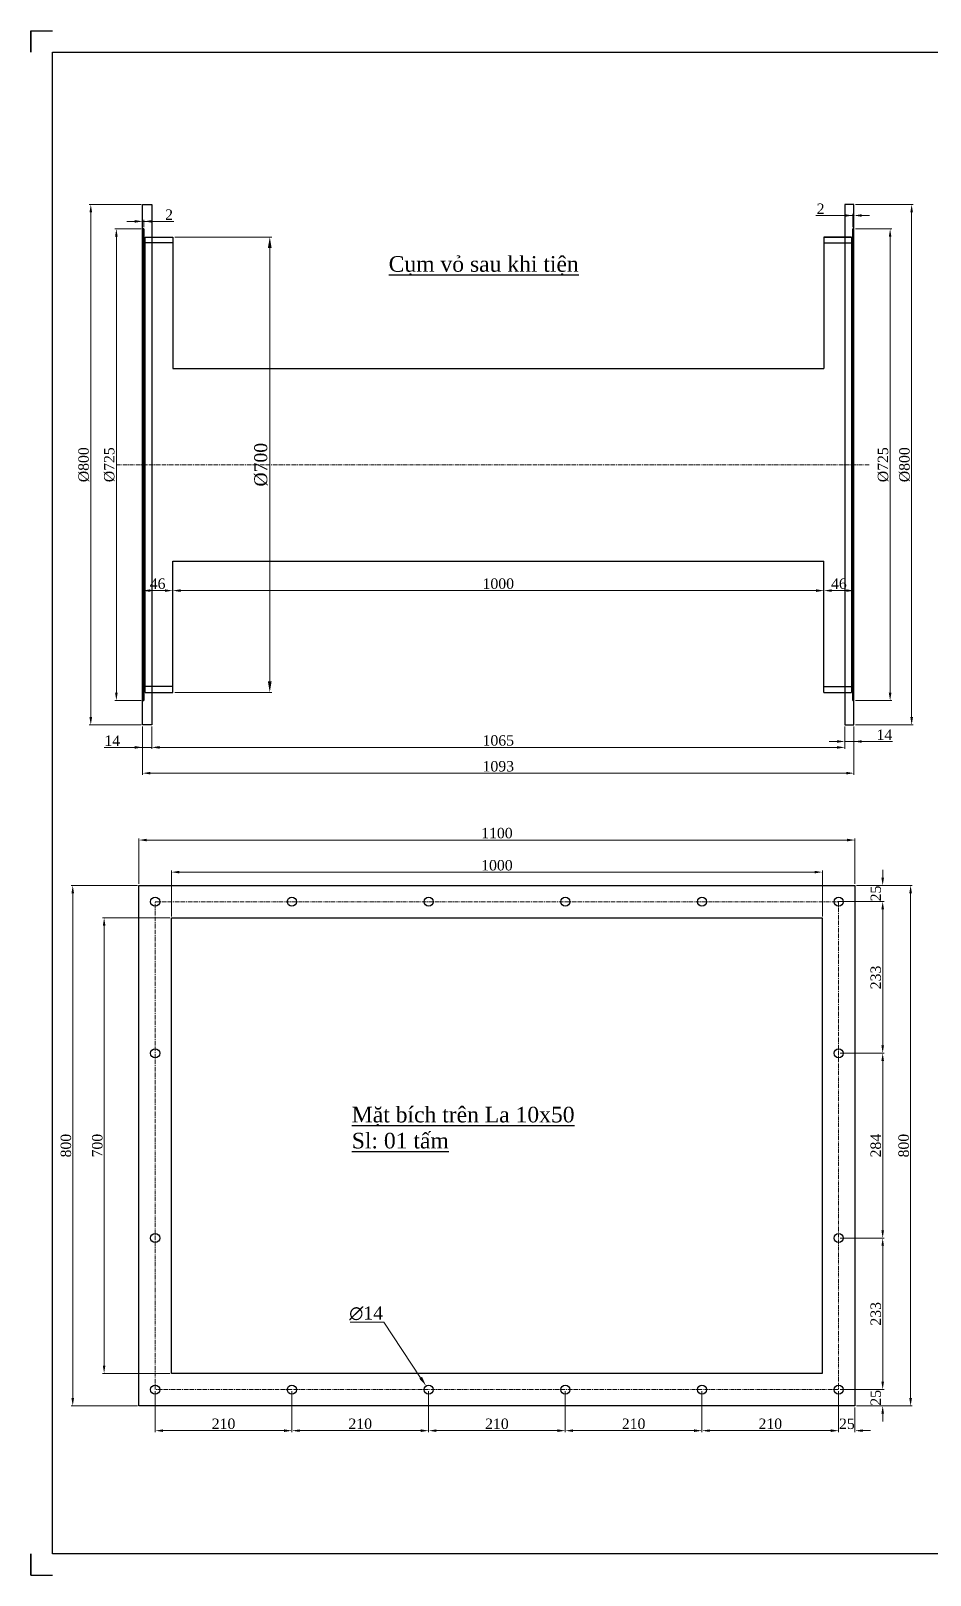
# Model space of a CAD drawing. Header units: inches. Extents: x 36705 to 45095, y -12195 to 29758.
# Drawn here: x 36879 to 38260, y 16110 to 18483 of the extents above; entities that cross this region are included whole.
import ezdxf

# ---------------------------------------------------------------- set-up
doc = ezdxf.new("R2010")
doc.units = ezdxf.units.IN
doc.header["$MEASUREMENT"] = 0
doc.linetypes.add('CENTER', pattern=[2, 1.25, -0.25, 0.25, -0.25])
doc.layers.get('Defpoints').update_dxf_attribs({"lineweight": 5})
for name, color, linetype, lineweight in [('1.  0.2', 7, 'Continuous', 25), ('AM_0', 7, 'Continuous', 30), ('AM_7', 4, 'CENTER', 15)]:
    doc.layers.add(name, color=color, linetype=linetype, lineweight=lineweight)
doc.layers.add('Không in', color=7, linetype='Continuous', lineweight=25, plot=False)
doc.layers.add('TEXT', color=20, linetype='Continuous')
doc.styles.add('Chu va so', font='arial.ttf')
doc.styles.add('stad1', font='times.ttf')
doc.styles.get("Standard").update_dxf_attribs({"font": 'arial.ttf'})
doc.styles.add('TCVN', font='times.ttf')
doc.dimstyles.new('Hien', dxfattribs={"dimtxt": 20, "dimasz": 15, "dimexe": 3, "dimexo": 3, "dimgap": 3, "dimtad": 1, "dimtoh": 1, "dimdec": 0, "dimzin": 0, "dimdsep": 46, "dimtxsty": 'TCVN', "dimcen": 0, "dimclrd": 8, "dimclre": 250, "dimclrt": 41, "dimadec": 0, "dimazin": 0, "dimtfac": 1, "dimtdec": 0, "dimtofl": 0, "dimtmove": 1, "dimatfit": 3, "dimfxl": 1, "dimtolj": 1, "dimtzin": 0, "dimlwd": 9, "dimlwe": 9, "dimarcsym": 0})
doc.dimstyles.new('Hien$0', dxfattribs={"dimtxt": 20, "dimasz": 17, "dimexe": 3, "dimexo": 3, "dimgap": 3, "dimtad": 1, "dimtoh": 1, "dimdec": 0, "dimzin": 0, "dimdsep": 46, "dimtxsty": 'TCVN', "dimcen": 0.09, "dimclrd": 8, "dimclre": 252, "dimclrt": 41, "dimadec": 0, "dimazin": 0, "dimtfac": 1, "dimtdec": 0, "dimtofl": 0, "dimtmove": 0, "dimatfit": 3, "dimfxl": 1, "dimtolj": 1, "dimtzin": 0, "dimlwd": 9, "dimlwe": 9, "dimarcsym": 0})

# ---------------------------------------------------------------- blocks, each defined once
blk = doc.blocks.new('*D176')
at = {"color": 250, "lineweight": 9, "transparency": 16777216}
for p, q in [((37050.4, 17413.9), (37050.4, 17339.8)), ((38143.4, 17413.9), (38143.4, 17339.8))]:
    blk.add_line(p, q, dxfattribs=at)
at = {"color": 8, "lineweight": 9, "transparency": 16777216}
blk.add_line((37062.4, 17342.2), (38131.4, 17342.2), dxfattribs=at)
at = {"color": 8, "transparency": 16777216}
for points in [[(37062.4, 17344.2), (37062.4, 17340.2), (37050.4, 17342.2)], [(38131.4, 17344.2), (38131.4, 17340.2), (38143.4, 17342.2)]]:
    blk.add_solid(points, dxfattribs=at)
at = {"layer": 'Defpoints', "color": 0, "transparency": 16777216}
for p in [(37050.4, 17416.3), (38143.4, 17416.3), (38143.4, 17342.2)]:
    blk.add_point(p, dxfattribs=at)
at = {"color": 41, "transparency": 16777216, "insert": (37596.9, 17352.7), "char_height": 16, "attachment_point": 5, "style": 'TCVN'}
blk.add_mtext('\\A1;1093', dxfattribs=at)
blk = doc.blocks.new('*D177')
at = {"color": 250, "lineweight": 9, "transparency": 16777216}
for p, q in [((37050.4, 17413.9), (37050.4, 17379.4)), ((37064.4, 17413.9), (37064.4, 17379.4))]:
    blk.add_line(p, q, dxfattribs=at)
at = {"color": 8, "lineweight": 9, "transparency": 16777216}
for p, q in [((36991.3, 17381.8), (37050.4, 17381.8)), ((37038.4, 17381.8), (37026.4, 17381.8)), ((37050.4, 17381.8), (37064.4, 17381.8)), ((37076.4, 17381.8), (37088.4, 17381.8))]:
    blk.add_line(p, q, dxfattribs=at)
at = {"color": 8, "transparency": 16777216}
for points in [[(37038.4, 17383.8), (37038.4, 17379.8), (37050.4, 17381.8)], [(37076.4, 17383.8), (37076.4, 17379.8), (37064.4, 17381.8)]]:
    blk.add_solid(points, dxfattribs=at)
at = {"layer": 'Defpoints', "color": 0, "transparency": 16777216}
for p in [(37050.4, 17416.3), (37064.4, 17416.3), (37064.4, 17381.8)]:
    blk.add_point(p, dxfattribs=at)
at = {"color": 41, "transparency": 16777216, "insert": (37003.8, 17392.2), "char_height": 16, "attachment_point": 5, "style": 'TCVN'}
blk.add_mtext('\\A1;14', dxfattribs=at)
blk = doc.blocks.new('*D178')
at = {"color": 250, "lineweight": 9, "transparency": 16777216}
for p, q in [((37064.4, 17413.9), (37064.4, 17379.4)), ((38129.4, 17413.9), (38129.4, 17379.4))]:
    blk.add_line(p, q, dxfattribs=at)
at = {"color": 8, "lineweight": 9, "transparency": 16777216}
blk.add_line((37076.4, 17381.8), (38117.4, 17381.8), dxfattribs=at)
at = {"color": 8, "transparency": 16777216}
for points in [[(37076.4, 17383.8), (37076.4, 17379.8), (37064.4, 17381.8)], [(38117.4, 17383.8), (38117.4, 17379.8), (38129.4, 17381.8)]]:
    blk.add_solid(points, dxfattribs=at)
at = {"layer": 'Defpoints', "color": 0, "transparency": 16777216}
for p in [(37064.4, 17416.3), (38129.4, 17416.3), (38129.4, 17381.8)]:
    blk.add_point(p, dxfattribs=at)
at = {"color": 41, "transparency": 16777216, "insert": (37596.9, 17392.4), "char_height": 16, "attachment_point": 5, "style": 'TCVN'}
blk.add_mtext('\\A1;1065', dxfattribs=at)
blk = doc.blocks.new('*D179')
at = {"color": 250, "lineweight": 9, "transparency": 16777216}
for p, q in [((38129.4, 17413.9), (38129.4, 17388.5)), ((38143.4, 17413.9), (38143.4, 17388.5))]:
    blk.add_line(p, q, dxfattribs=at)
at = {"color": 8, "lineweight": 9, "transparency": 16777216}
for p, q in [((38117.4, 17390.9), (38105.4, 17390.9)), ((38129.4, 17390.9), (38143.4, 17390.9)), ((38202.6, 17390.9), (38143.4, 17390.9)), ((38155.4, 17390.9), (38167.4, 17390.9))]:
    blk.add_line(p, q, dxfattribs=at)
at = {"color": 8, "transparency": 16777216}
for points in [[(38117.4, 17392.9), (38117.4, 17388.9), (38129.4, 17390.9)], [(38155.4, 17392.9), (38155.4, 17388.9), (38143.4, 17390.9)]]:
    blk.add_solid(points, dxfattribs=at)
at = {"layer": 'Defpoints', "color": 0, "transparency": 16777216}
for p in [(38129.4, 17416.3), (38143.4, 17416.3), (38143.4, 17390.9)]:
    blk.add_point(p, dxfattribs=at)
at = {"color": 41, "transparency": 16777216, "insert": (38190.2, 17401.3), "char_height": 16, "attachment_point": 5, "style": 'TCVN'}
blk.add_mtext('\\A1;14', dxfattribs=at)
blk = doc.blocks.new('*D180')
at = {"color": 250, "lineweight": 9, "transparency": 16777216}
for p, q in [((37096.7, 17665.9), (37096.7, 17620.4)), ((38097.1, 17665.9), (38097.1, 17620.4))]:
    blk.add_line(p, q, dxfattribs=at)
at = {"color": 8, "lineweight": 9, "transparency": 16777216}
blk.add_line((37108.7, 17622.8), (38085.1, 17622.8), dxfattribs=at)
at = {"color": 8, "transparency": 16777216}
for points in [[(37108.7, 17624.8), (37108.7, 17620.8), (37096.7, 17622.8)], [(38085.1, 17624.8), (38085.1, 17620.8), (38097.1, 17622.8)]]:
    blk.add_solid(points, dxfattribs=at)
at = {"layer": 'Defpoints', "color": 0, "transparency": 16777216}
for p in [(37096.7, 17668.3), (38097.1, 17668.3), (38097.1, 17622.8)]:
    blk.add_point(p, dxfattribs=at)
at = {"color": 41, "transparency": 16777216, "insert": (37596.9, 17633.4), "char_height": 16, "attachment_point": 5, "style": 'TCVN'}
blk.add_mtext('\\A1;1000', dxfattribs=at)
blk = doc.blocks.new('*D181')
at = {"color": 250, "lineweight": 9, "transparency": 16777216}
for p, q in [((38145.8, 18178.8), (38201.3, 18178.8)), ((38145.8, 17453.8), (38201.3, 17453.8))]:
    blk.add_line(p, q, dxfattribs=at)
at = {"color": 8, "lineweight": 9, "transparency": 16777216}
blk.add_line((38198.9, 18166.8), (38198.9, 17465.8), dxfattribs=at)
at = {"color": 8, "transparency": 16777216}
for points in [[(38196.9, 18166.8), (38200.9, 18166.8), (38198.9, 18178.8)], [(38196.9, 17465.8), (38200.9, 17465.8), (38198.9, 17453.8)]]:
    blk.add_solid(points, dxfattribs=at)
at = {"layer": 'Defpoints', "color": 0, "transparency": 16777216}
for p in [(38143.4, 18178.8), (38143.4, 17453.8), (38198.9, 17453.8)]:
    blk.add_point(p, dxfattribs=at)
at = {"color": 41, "transparency": 16777216, "insert": (38188.2, 17816.3), "char_height": 16, "attachment_point": 5, "rotation": 90, "style": 'TCVN'}
blk.add_mtext('\\A1;%%C725', dxfattribs=at)
blk = doc.blocks.new('*D182')
at = {"color": 250, "lineweight": 9, "transparency": 16777216}
for p, q in [((38145.8, 18216.3), (38234.4, 18216.3)), ((38145.8, 17416.3), (38234.4, 17416.3))]:
    blk.add_line(p, q, dxfattribs=at)
at = {"color": 8, "lineweight": 9, "transparency": 16777216}
blk.add_line((38232, 18204.3), (38232, 17428.3), dxfattribs=at)
at = {"color": 8, "transparency": 16777216}
for points in [[(38230, 18204.3), (38234, 18204.3), (38232, 18216.3)], [(38230, 17428.3), (38234, 17428.3), (38232, 17416.3)]]:
    blk.add_solid(points, dxfattribs=at)
at = {"layer": 'Defpoints', "color": 0, "transparency": 16777216}
for p in [(38143.4, 18216.3), (38143.4, 17416.3), (38232, 17416.3)]:
    blk.add_point(p, dxfattribs=at)
at = {"color": 41, "transparency": 16777216, "insert": (38221.2, 17816.3), "char_height": 16, "attachment_point": 5, "rotation": 90, "style": 'TCVN'}
blk.add_mtext('\\A1;%%C800', dxfattribs=at)
blk = doc.blocks.new('*D183')
at = {"color": 8, "lineweight": 9, "transparency": 16777216}
for p, q in [((38084.6, 18199.4), (38141.4, 18199.4)), ((38129.4, 18199.4), (38117.4, 18199.4)), ((38141.4, 18199.4), (38143.4, 18199.4)), ((38155.4, 18199.4), (38167.4, 18199.4))]:
    blk.add_line(p, q, dxfattribs=at)
at = {"color": 250, "lineweight": 9, "transparency": 16777216}
for p, q in [((38141.4, 18181.2), (38141.4, 18201.8)), ((38143.4, 18181.2), (38143.4, 18201.8))]:
    blk.add_line(p, q, dxfattribs=at)
at = {"color": 8, "transparency": 16777216}
for points in [[(38129.4, 18201.4), (38129.4, 18197.4), (38141.4, 18199.4)], [(38155.4, 18201.4), (38155.4, 18197.4), (38143.4, 18199.4)]]:
    blk.add_solid(points, dxfattribs=at)
at = {"layer": 'Defpoints', "color": 0, "transparency": 16777216}
for p in [(38143.4, 18199.4), (38141.4, 18178.8), (38143.4, 18178.8)]:
    blk.add_point(p, dxfattribs=at)
at = {"color": 41, "transparency": 16777216, "insert": (38092.1, 18209.8), "char_height": 16, "attachment_point": 5, "style": 'TCVN'}
blk.add_mtext('\\A1;2', dxfattribs=at)
blk = doc.blocks.new('*D184')
at = {"color": 250, "lineweight": 9, "transparency": 16777216}
for p, q in [((38097.1, 17624.2), (38097.1, 17625.2)), ((38143.4, 17624.2), (38143.4, 17625.2))]:
    blk.add_line(p, q, dxfattribs=at)
at = {"color": 8, "lineweight": 9, "transparency": 16777216}
blk.add_line((38109.1, 17622.8), (38131.4, 17622.8), dxfattribs=at)
at = {"color": 8, "transparency": 16777216}
for points in [[(38109.1, 17624.8), (38109.1, 17620.8), (38097.1, 17622.8)], [(38131.4, 17624.8), (38131.4, 17620.8), (38143.4, 17622.8)]]:
    blk.add_solid(points, dxfattribs=at)
at = {"layer": 'Defpoints', "color": 0, "transparency": 16777216}
for p in [(38097.1, 17621.8), (38143.4, 17622.8), (38143.4, 17621.8)]:
    blk.add_point(p, dxfattribs=at)
at = {"color": 41, "transparency": 16777216, "insert": (38120.2, 17633.4), "char_height": 16, "attachment_point": 5, "style": 'TCVN'}
blk.add_mtext('\\A1;46', dxfattribs=at)
blk = doc.blocks.new('*D185')
at = {"color": 250, "lineweight": 9, "transparency": 16777216}
for p, q in [((37050.4, 17624.2), (37050.4, 17625.2)), ((37096.7, 17624.2), (37096.7, 17625.2))]:
    blk.add_line(p, q, dxfattribs=at)
at = {"color": 8, "lineweight": 9, "transparency": 16777216}
blk.add_line((37084.7, 17622.8), (37062.4, 17622.8), dxfattribs=at)
at = {"color": 8, "transparency": 16777216}
for points in [[(37062.4, 17624.8), (37062.4, 17620.8), (37050.4, 17622.8)], [(37084.7, 17624.8), (37084.7, 17620.8), (37096.7, 17622.8)]]:
    blk.add_solid(points, dxfattribs=at)
at = {"layer": 'Defpoints', "color": 0, "transparency": 16777216}
for p in [(37050.4, 17622.8), (37050.4, 17621.8), (37096.7, 17621.8)]:
    blk.add_point(p, dxfattribs=at)
at = {"color": 41, "transparency": 16777216, "insert": (37073.5, 17633.4), "char_height": 16, "attachment_point": 5, "style": 'TCVN'}
blk.add_mtext('\\A1;46', dxfattribs=at)
blk = doc.blocks.new('*D113')
at = {"color": 250, "lineweight": 9, "transparency": 16777216}
for p, q in [((37048, 18178.8), (37007.7, 18178.8)), ((37048, 17453.8), (37007.7, 17453.8))]:
    blk.add_line(p, q, dxfattribs=at)
at = {"color": 8, "lineweight": 9, "transparency": 16777216}
blk.add_line((37010.1, 18166.8), (37010.1, 17465.8), dxfattribs=at)
at = {"color": 8, "transparency": 16777216}
for points in [[(37008.1, 18166.8), (37012.1, 18166.8), (37010.1, 18178.8)], [(37008.1, 17465.8), (37012.1, 17465.8), (37010.1, 17453.8)]]:
    blk.add_solid(points, dxfattribs=at)
at = {"layer": 'Defpoints', "color": 0, "transparency": 16777216}
for p in [(37050.4, 18178.8), (37010.1, 17453.8), (37050.4, 17453.8)]:
    blk.add_point(p, dxfattribs=at)
at = {"color": 41, "transparency": 16777216, "insert": (36999.4, 17816.3), "char_height": 16, "attachment_point": 5, "rotation": 90, "style": 'TCVN'}
blk.add_mtext('\\A1;%%C725', dxfattribs=at)
blk = doc.blocks.new('*D114')
at = {"color": 250, "lineweight": 9, "transparency": 16777216}
for p, q in [((37048, 18216.3), (36968.4, 18216.3)), ((37048, 17416.3), (36968.4, 17416.3))]:
    blk.add_line(p, q, dxfattribs=at)
at = {"color": 8, "lineweight": 9, "transparency": 16777216}
blk.add_line((36970.8, 18204.3), (36970.8, 17428.3), dxfattribs=at)
at = {"color": 8, "transparency": 16777216}
for points in [[(36968.8, 18204.3), (36972.8, 18204.3), (36970.8, 18216.3)], [(36968.8, 17428.3), (36972.8, 17428.3), (36970.8, 17416.3)]]:
    blk.add_solid(points, dxfattribs=at)
at = {"layer": 'Defpoints', "color": 0, "transparency": 16777216}
for p in [(37050.4, 18216.3), (36970.8, 17416.3), (37050.4, 17416.3)]:
    blk.add_point(p, dxfattribs=at)
at = {"color": 41, "transparency": 16777216, "insert": (36960, 17816.3), "char_height": 16, "attachment_point": 5, "rotation": 90, "style": 'TCVN'}
blk.add_mtext('\\A1;%%C800', dxfattribs=at)
blk = doc.blocks.new('*D115')
at = {"color": 8, "lineweight": 9, "transparency": 16777216}
for p, q in [((37038.4, 18190.3), (37026.4, 18190.3)), ((37052.4, 18190.3), (37050.4, 18190.3)), ((37098.6, 18190.3), (37052.4, 18190.3)), ((37064.4, 18190.3), (37076.4, 18190.3))]:
    blk.add_line(p, q, dxfattribs=at)
at = {"color": 250, "lineweight": 9, "transparency": 16777216}
for p, q in [((37050.4, 18181.2), (37050.4, 18192.7)), ((37052.4, 18181.2), (37052.4, 18192.7))]:
    blk.add_line(p, q, dxfattribs=at)
at = {"color": 8, "transparency": 16777216}
for points in [[(37038.4, 18192.3), (37038.4, 18188.3), (37050.4, 18190.3)], [(37064.4, 18192.3), (37064.4, 18188.3), (37052.4, 18190.3)]]:
    blk.add_solid(points, dxfattribs=at)
at = {"layer": 'Defpoints', "color": 0, "transparency": 16777216}
for p in [(37050.4, 18190.3), (37050.4, 18178.8), (37052.4, 18178.8)]:
    blk.add_point(p, dxfattribs=at)
at = {"color": 41, "transparency": 16777216, "insert": (37091.1, 18200.7), "char_height": 16, "attachment_point": 5, "style": 'TCVN'}
blk.add_mtext('\\A1;2', dxfattribs=at)
blk = doc.blocks.new('*D186')
at = {"color": 250, "lineweight": 9, "transparency": 16777216}
for p, q in [((38147.2, 17169.7), (38232.8, 17169.7)), ((38147.2, 16369.7), (38232.8, 16369.7))]:
    blk.add_line(p, q, dxfattribs=at)
at = {"color": 8, "lineweight": 9, "transparency": 16777216}
blk.add_line((38230.4, 16381.7), (38230.4, 17157.7), dxfattribs=at)
at = {"color": 8, "transparency": 16777216}
for points in [[(38228.4, 17157.7), (38232.4, 17157.7), (38230.4, 17169.7)], [(38228.4, 16381.7), (38232.4, 16381.7), (38230.4, 16369.7)]]:
    blk.add_solid(points, dxfattribs=at)
at = {"layer": 'Defpoints', "color": 0, "transparency": 16777216}
for p in [(38144.8, 17169.7), (38230.4, 17169.7), (38144.8, 16369.7)]:
    blk.add_point(p, dxfattribs=at)
at = {"color": 41, "transparency": 16777216, "insert": (38219.8, 16769.7), "char_height": 16, "attachment_point": 5, "rotation": 90, "style": 'TCVN'}
blk.add_mtext('\\A1;800', dxfattribs=at)
blk = doc.blocks.new('*D187')
at = {"color": 8, "lineweight": 9, "transparency": 16777216}
for p, q in [((38187.5, 17181.7), (38187.5, 17193.7)), ((38187.5, 17132.7), (38187.5, 17120.7))]:
    blk.add_line(p, q, dxfattribs=at)
at = {"color": 250, "lineweight": 9, "transparency": 16777216}
for p, q in [((38147.2, 17169.7), (38189.9, 17169.7)), ((38118.5, 17144.7), (38189.9, 17144.7))]:
    blk.add_line(p, q, dxfattribs=at)
at = {"color": 8, "transparency": 16777216}
for points in [[(38185.5, 17181.7), (38189.5, 17181.7), (38187.5, 17169.7)], [(38185.5, 17132.7), (38189.5, 17132.7), (38187.5, 17144.7)]]:
    blk.add_solid(points, dxfattribs=at)
at = {"layer": 'Defpoints', "color": 0, "transparency": 16777216}
for p in [(38144.8, 17169.7), (38116.1, 17144.7), (38187.5, 17144.7)]:
    blk.add_point(p, dxfattribs=at)
at = {"color": 41, "transparency": 16777216, "insert": (38177, 17157.3), "char_height": 16, "attachment_point": 5, "rotation": 90, "style": 'TCVN'}
blk.add_mtext('\\A1;25', dxfattribs=at)
blk = doc.blocks.new('*D188')
at = {"color": 250, "lineweight": 9, "transparency": 16777216}
for p, q in [((38118.5, 17144.7), (38189.9, 17144.7)), ((38122.2, 16911.7), (38189.9, 16911.7))]:
    blk.add_line(p, q, dxfattribs=at)
at = {"color": 8, "lineweight": 9, "transparency": 16777216}
blk.add_line((38187.5, 17132.7), (38187.5, 16923.7), dxfattribs=at)
at = {"color": 8, "transparency": 16777216}
for points in [[(38185.5, 17132.7), (38189.5, 17132.7), (38187.5, 17144.7)], [(38185.5, 16923.7), (38189.5, 16923.7), (38187.5, 16911.7)]]:
    blk.add_solid(points, dxfattribs=at)
at = {"layer": 'Defpoints', "color": 0, "transparency": 16777216}
for p in [(38116.1, 17144.7), (38119.8, 16911.7), (38187.5, 16911.7)]:
    blk.add_point(p, dxfattribs=at)
at = {"color": 41, "transparency": 16777216, "insert": (38176.9, 17028.2), "char_height": 16, "attachment_point": 5, "rotation": 90, "style": 'TCVN'}
blk.add_mtext('\\A1;233', dxfattribs=at)
blk = doc.blocks.new('*D189')
at = {"color": 250, "lineweight": 9, "transparency": 16777216}
for p, q in [((38122.2, 16911.7), (38189.9, 16911.7)), ((38122.2, 16627.7), (38189.9, 16627.7))]:
    blk.add_line(p, q, dxfattribs=at)
at = {"color": 8, "lineweight": 9, "transparency": 16777216}
blk.add_line((38187.5, 16899.7), (38187.5, 16639.7), dxfattribs=at)
at = {"color": 8, "transparency": 16777216}
for points in [[(38185.5, 16899.7), (38189.5, 16899.7), (38187.5, 16911.7)], [(38185.5, 16639.7), (38189.5, 16639.7), (38187.5, 16627.7)]]:
    blk.add_solid(points, dxfattribs=at)
at = {"layer": 'Defpoints', "color": 0, "transparency": 16777216}
for p in [(38119.8, 16911.7), (38119.8, 16627.7), (38187.5, 16627.7)]:
    blk.add_point(p, dxfattribs=at)
at = {"color": 41, "transparency": 16777216, "insert": (38176.9, 16769.7), "char_height": 16, "attachment_point": 5, "rotation": 90, "style": 'TCVN'}
blk.add_mtext('\\A1;284', dxfattribs=at)
blk = doc.blocks.new('*D190')
at = {"color": 250, "lineweight": 9, "transparency": 16777216}
for p, q in [((38122.2, 16627.7), (38189.9, 16627.7)), ((38122.2, 16394.7), (38189.9, 16394.7))]:
    blk.add_line(p, q, dxfattribs=at)
at = {"color": 8, "lineweight": 9, "transparency": 16777216}
blk.add_line((38187.5, 16615.7), (38187.5, 16406.7), dxfattribs=at)
at = {"color": 8, "transparency": 16777216}
for points in [[(38185.5, 16615.7), (38189.5, 16615.7), (38187.5, 16627.7)], [(38185.5, 16406.7), (38189.5, 16406.7), (38187.5, 16394.7)]]:
    blk.add_solid(points, dxfattribs=at)
at = {"layer": 'Defpoints', "color": 0, "transparency": 16777216}
for p in [(38119.8, 16627.7), (38119.8, 16394.7), (38187.5, 16394.7)]:
    blk.add_point(p, dxfattribs=at)
at = {"color": 41, "transparency": 16777216, "insert": (38176.9, 16511.2), "char_height": 16, "attachment_point": 5, "rotation": 90, "style": 'TCVN'}
blk.add_mtext('\\A1;233', dxfattribs=at)
blk = doc.blocks.new('*D191')
at = {"color": 8, "lineweight": 9, "transparency": 16777216}
for p, q in [((38187.5, 16406.7), (38187.5, 16418.7)), ((38187.5, 16357.7), (38187.5, 16345.7))]:
    blk.add_line(p, q, dxfattribs=at)
at = {"color": 250, "lineweight": 9, "transparency": 16777216}
for p, q in [((38122.2, 16394.7), (38189.9, 16394.7)), ((38147.2, 16369.7), (38189.9, 16369.7))]:
    blk.add_line(p, q, dxfattribs=at)
at = {"color": 8, "transparency": 16777216}
for points in [[(38185.5, 16406.7), (38189.5, 16406.7), (38187.5, 16394.7)], [(38185.5, 16357.7), (38189.5, 16357.7), (38187.5, 16369.7)]]:
    blk.add_solid(points, dxfattribs=at)
at = {"layer": 'Defpoints', "color": 0, "transparency": 16777216}
for p in [(38119.8, 16394.7), (38144.8, 16369.7), (38187.5, 16369.7)]:
    blk.add_point(p, dxfattribs=at)
at = {"color": 41, "transparency": 16777216, "insert": (38176.9, 16382.1), "char_height": 16, "attachment_point": 5, "rotation": 90, "style": 'TCVN'}
blk.add_mtext('\\A1;25', dxfattribs=at)
blk = doc.blocks.new('*D192')
at = {"color": 250, "lineweight": 9, "transparency": 16777216}
for p, q in [((38119.8, 16392.3), (38119.8, 16329.2)), ((38144.8, 16367.3), (38144.8, 16329.2))]:
    blk.add_line(p, q, dxfattribs=at)
at = {"color": 8, "lineweight": 9, "transparency": 16777216}
for p, q in [((38107.8, 16331.6), (38095.8, 16331.6)), ((38156.8, 16331.6), (38168.8, 16331.6))]:
    blk.add_line(p, q, dxfattribs=at)
at = {"color": 8, "transparency": 16777216}
for points in [[(38107.8, 16333.6), (38107.8, 16329.6), (38119.8, 16331.6)], [(38156.8, 16333.6), (38156.8, 16329.6), (38144.8, 16331.6)]]:
    blk.add_solid(points, dxfattribs=at)
at = {"layer": 'Defpoints', "color": 0, "transparency": 16777216}
for p in [(38119.8, 16394.7), (38144.8, 16369.7), (38144.8, 16331.6)]:
    blk.add_point(p, dxfattribs=at)
at = {"color": 41, "transparency": 16777216, "insert": (38132.5, 16342), "char_height": 16, "attachment_point": 5, "style": 'TCVN'}
blk.add_mtext('\\A1;25', dxfattribs=at)
blk = doc.blocks.new('*D193')
at = {"color": 250, "lineweight": 9, "transparency": 16777216}
for p, q in [((37092.4, 17119.7), (36988.9, 17119.7)), ((37092.4, 16419.7), (36988.9, 16419.7))]:
    blk.add_line(p, q, dxfattribs=at)
at = {"color": 8, "lineweight": 9, "transparency": 16777216}
blk.add_line((36991.3, 16431.7), (36991.3, 17107.7), dxfattribs=at)
at = {"color": 8, "transparency": 16777216}
for points in [[(36989.3, 17107.7), (36993.3, 17107.7), (36991.3, 17119.7)], [(36989.3, 16431.7), (36993.3, 16431.7), (36991.3, 16419.7)]]:
    blk.add_solid(points, dxfattribs=at)
at = {"layer": 'Defpoints', "color": 0, "transparency": 16777216}
for p in [(36991.3, 17119.7), (37094.8, 17119.7), (37094.8, 16419.7)]:
    blk.add_point(p, dxfattribs=at)
at = {"color": 41, "transparency": 16777216, "insert": (36980.8, 16769.7), "char_height": 16, "attachment_point": 5, "rotation": 90, "style": 'TCVN'}
blk.add_mtext('\\A1;700', dxfattribs=at)
blk = doc.blocks.new('*D194')
at = {"color": 250, "lineweight": 9, "transparency": 16777216}
for p, q in [((37042.4, 17169.7), (36940.7, 17169.7)), ((37042.4, 16369.7), (36940.7, 16369.7))]:
    blk.add_line(p, q, dxfattribs=at)
at = {"color": 8, "lineweight": 9, "transparency": 16777216}
blk.add_line((36943.1, 17157.7), (36943.1, 16381.7), dxfattribs=at)
at = {"color": 8, "transparency": 16777216}
for points in [[(36941.1, 17157.7), (36945.1, 17157.7), (36943.1, 17169.7)], [(36941.1, 16381.7), (36945.1, 16381.7), (36943.1, 16369.7)]]:
    blk.add_solid(points, dxfattribs=at)
at = {"layer": 'Defpoints', "color": 0, "transparency": 16777216}
for p in [(37044.8, 17169.7), (36943.1, 16369.7), (37044.8, 16369.7)]:
    blk.add_point(p, dxfattribs=at)
at = {"color": 41, "transparency": 16777216, "insert": (36932.6, 16769.7), "char_height": 16, "attachment_point": 5, "rotation": 90, "style": 'TCVN'}
blk.add_mtext('\\A1;800', dxfattribs=at)
blk = doc.blocks.new('*D195')
at = {"color": 250, "lineweight": 9, "transparency": 16777216}
for p, q in [((37044.8, 17172.1), (37044.8, 17241.8)), ((38144.8, 17172.1), (38144.8, 17241.8))]:
    blk.add_line(p, q, dxfattribs=at)
at = {"color": 8, "lineweight": 9, "transparency": 16777216}
blk.add_line((37056.8, 17239.4), (38132.8, 17239.4), dxfattribs=at)
at = {"color": 8, "transparency": 16777216}
for points in [[(37056.8, 17241.4), (37056.8, 17237.4), (37044.8, 17239.4)], [(38132.8, 17241.4), (38132.8, 17237.4), (38144.8, 17239.4)]]:
    blk.add_solid(points, dxfattribs=at)
at = {"layer": 'Defpoints', "color": 0, "transparency": 16777216}
for p in [(38144.8, 17239.4), (37044.8, 17169.7), (38144.8, 17169.7)]:
    blk.add_point(p, dxfattribs=at)
at = {"color": 41, "transparency": 16777216, "insert": (37594.8, 17250), "char_height": 16, "attachment_point": 5, "style": 'TCVN'}
blk.add_mtext('\\A1;1100', dxfattribs=at)
blk = doc.blocks.new('*D196')
at = {"color": 250, "lineweight": 9, "transparency": 16777216}
for p, q in [((37094.8, 17122.1), (37094.8, 17192.5)), ((38094.8, 17122.1), (38094.8, 17192.5))]:
    blk.add_line(p, q, dxfattribs=at)
at = {"color": 8, "lineweight": 9, "transparency": 16777216}
blk.add_line((37106.8, 17190.1), (38082.8, 17190.1), dxfattribs=at)
at = {"color": 8, "transparency": 16777216}
for points in [[(37106.8, 17192.1), (37106.8, 17188.1), (37094.8, 17190.1)], [(38082.8, 17192.1), (38082.8, 17188.1), (38094.8, 17190.1)]]:
    blk.add_solid(points, dxfattribs=at)
at = {"layer": 'Defpoints', "color": 0, "transparency": 16777216}
for p in [(38094.8, 17190.1), (37094.8, 17119.7), (38094.8, 17119.7)]:
    blk.add_point(p, dxfattribs=at)
at = {"color": 41, "transparency": 16777216, "insert": (37594.8, 17200.6), "char_height": 16, "attachment_point": 5, "style": 'TCVN'}
blk.add_mtext('\\A1;1000', dxfattribs=at)
blk = doc.blocks.new('*D197')
at = {"color": 250, "lineweight": 9, "transparency": 16777216}
for p, q in [((37909.8, 16392.3), (37909.8, 16329.2)), ((38119.8, 16392.3), (38119.8, 16329.2))]:
    blk.add_line(p, q, dxfattribs=at)
at = {"color": 8, "lineweight": 9, "transparency": 16777216}
blk.add_line((38107.8, 16331.6), (37921.8, 16331.6), dxfattribs=at)
at = {"color": 8, "transparency": 16777216}
for points in [[(37921.8, 16333.6), (37921.8, 16329.6), (37909.8, 16331.6)], [(38107.8, 16333.6), (38107.8, 16329.6), (38119.8, 16331.6)]]:
    blk.add_solid(points, dxfattribs=at)
at = {"layer": 'Defpoints', "color": 0, "transparency": 16777216}
for p in [(37909.8, 16394.7), (38119.8, 16394.7), (37909.8, 16331.6)]:
    blk.add_point(p, dxfattribs=at)
at = {"color": 41, "transparency": 16777216, "insert": (38014.8, 16342.1), "char_height": 16, "attachment_point": 5, "style": 'TCVN'}
blk.add_mtext('\\A1;210', dxfattribs=at)
blk = doc.blocks.new('*D210')
at = {"color": 250, "lineweight": 9, "transparency": 16777216}
for p, q in [((37699.8, 16392.3), (37699.8, 16329.2)), ((37909.8, 16392.3), (37909.8, 16329.2))]:
    blk.add_line(p, q, dxfattribs=at)
at = {"color": 8, "lineweight": 9, "transparency": 16777216}
blk.add_line((37897.8, 16331.6), (37711.8, 16331.6), dxfattribs=at)
at = {"color": 8, "transparency": 16777216}
for points in [[(37711.8, 16333.6), (37711.8, 16329.6), (37699.8, 16331.6)], [(37897.8, 16333.6), (37897.8, 16329.6), (37909.8, 16331.6)]]:
    blk.add_solid(points, dxfattribs=at)
at = {"layer": 'Defpoints', "color": 0, "transparency": 16777216}
for p in [(37699.8, 16394.7), (37909.8, 16394.7), (37699.8, 16331.6)]:
    blk.add_point(p, dxfattribs=at)
at = {"color": 41, "transparency": 16777216, "insert": (37804.8, 16342.1), "char_height": 16, "attachment_point": 5, "style": 'TCVN'}
blk.add_mtext('\\A1;210', dxfattribs=at)
blk = doc.blocks.new('*D211')
at = {"color": 250, "lineweight": 9, "transparency": 16777216}
for p, q in [((37489.8, 16392.3), (37489.8, 16329.2)), ((37699.8, 16392.3), (37699.8, 16329.2))]:
    blk.add_line(p, q, dxfattribs=at)
at = {"color": 8, "lineweight": 9, "transparency": 16777216}
blk.add_line((37687.8, 16331.6), (37501.8, 16331.6), dxfattribs=at)
at = {"color": 8, "transparency": 16777216}
for points in [[(37501.8, 16333.6), (37501.8, 16329.6), (37489.8, 16331.6)], [(37687.8, 16333.6), (37687.8, 16329.6), (37699.8, 16331.6)]]:
    blk.add_solid(points, dxfattribs=at)
at = {"layer": 'Defpoints', "color": 0, "transparency": 16777216}
for p in [(37489.8, 16394.7), (37699.8, 16394.7), (37489.8, 16331.6)]:
    blk.add_point(p, dxfattribs=at)
at = {"color": 41, "transparency": 16777216, "insert": (37594.8, 16342.1), "char_height": 16, "attachment_point": 5, "style": 'TCVN'}
blk.add_mtext('\\A1;210', dxfattribs=at)
blk = doc.blocks.new('*D212')
at = {"color": 250, "lineweight": 9, "transparency": 16777216}
for p, q in [((37279.8, 16392.3), (37279.8, 16329.2)), ((37489.8, 16392.3), (37489.8, 16329.2))]:
    blk.add_line(p, q, dxfattribs=at)
at = {"color": 8, "lineweight": 9, "transparency": 16777216}
blk.add_line((37477.8, 16331.6), (37291.8, 16331.6), dxfattribs=at)
at = {"color": 8, "transparency": 16777216}
for points in [[(37291.8, 16333.6), (37291.8, 16329.6), (37279.8, 16331.6)], [(37477.8, 16333.6), (37477.8, 16329.6), (37489.8, 16331.6)]]:
    blk.add_solid(points, dxfattribs=at)
at = {"layer": 'Defpoints', "color": 0, "transparency": 16777216}
for p in [(37279.8, 16394.7), (37489.8, 16394.7), (37279.8, 16331.6)]:
    blk.add_point(p, dxfattribs=at)
at = {"color": 41, "transparency": 16777216, "insert": (37384.8, 16342.1), "char_height": 16, "attachment_point": 5, "style": 'TCVN'}
blk.add_mtext('\\A1;210', dxfattribs=at)
blk = doc.blocks.new('*D213')
at = {"color": 250, "lineweight": 9, "transparency": 16777216}
for p, q in [((37069.8, 16392.3), (37069.8, 16329.2)), ((37279.8, 16392.3), (37279.8, 16329.2))]:
    blk.add_line(p, q, dxfattribs=at)
at = {"color": 8, "lineweight": 9, "transparency": 16777216}
blk.add_line((37267.8, 16331.6), (37081.8, 16331.6), dxfattribs=at)
at = {"color": 8, "transparency": 16777216}
for points in [[(37081.8, 16333.6), (37081.8, 16329.6), (37069.8, 16331.6)], [(37267.8, 16333.6), (37267.8, 16329.6), (37279.8, 16331.6)]]:
    blk.add_solid(points, dxfattribs=at)
at = {"layer": 'Defpoints', "color": 0, "transparency": 16777216}
for p in [(37069.8, 16394.7), (37279.8, 16394.7), (37069.8, 16331.6)]:
    blk.add_point(p, dxfattribs=at)
at = {"color": 41, "transparency": 16777216, "insert": (37174.8, 16342.1), "char_height": 16, "attachment_point": 5, "style": 'TCVN'}
blk.add_mtext('\\A1;210', dxfattribs=at)
blk = doc.blocks.new('*D233')
at = {"color": 8, "lineweight": 9, "transparency": 16777216}
for p, q in [((37369.4, 16498.4), (37421.2, 16498.4)), ((37421.2, 16498.4), (37477.6, 16413))]:
    blk.add_line(p, q, dxfattribs=at)
at = {"color": 8, "transparency": 16777216}
blk.add_solid([(37479.7, 16414.4), (37475.5, 16411.7), (37485.9, 16400.5)], dxfattribs=at)
at = {"layer": 'Defpoints', "color": 0, "transparency": 16777216}
for p in [(37485.9, 16400.5), (37493.6, 16388.8)]:
    blk.add_point(p, dxfattribs=at)
at = {"color": 41, "transparency": 16777216, "insert": (37393.8, 16511.8), "char_height": 20, "attachment_point": 5, "style": 'TCVN'}
blk.add_mtext('\\A1;∅14', dxfattribs=at)
blk = doc.blocks.new('*D242')
at = {"color": 252, "lineweight": 9, "transparency": 16777216}
for p, q in [((37099.7, 18166.3), (37248.8, 18166.3)), ((37099.7, 17466.3), (37248.8, 17466.3))]:
    blk.add_line(p, q, dxfattribs=at)
at = {"color": 8, "lineweight": 9, "transparency": 16777216}
blk.add_line((37245.8, 17483.3), (37245.8, 18149.3), dxfattribs=at)
at = {"color": 8, "transparency": 16777216}
for points in [[(37242.9, 18149.3), (37248.6, 18149.3), (37245.8, 18166.3)], [(37242.9, 17483.3), (37248.6, 17483.3), (37245.8, 17466.3)]]:
    blk.add_solid(points, dxfattribs=at)
at = {"layer": 'Defpoints', "color": 0, "transparency": 16777216}
for p in [(37096.7, 18166.3), (37245.8, 18166.3), (37096.7, 17466.3)]:
    blk.add_point(p, dxfattribs=at)
at = {"color": 41, "transparency": 16777216, "insert": (37232.3, 17816.3), "char_height": 20, "attachment_point": 5, "rotation": 90, "style": 'TCVN'}
blk.add_mtext('\\A1;%%C700', dxfattribs=at)
blk = doc.blocks.new('KHUNG TEN A4 - TD - 13.2.2023')
for p, q in [((0, 216), (0, 213)), ((0, 213), (0, 216)), ((0, 216), (3, 216)), ((0, 3), (0, 0)), ((0, 0), (3, 0))]:
    blk.add_line(p, q)
blk.add_lwpolyline([(3, 213), (300, 213), (300, 3), (3, 3)], close=True)
at = {"layer": '1.  0.2'}
for p, q in [((0, 216), (0, 213)), ((0, 0), (3, 0))]:
    blk.add_line(p, q, dxfattribs=at)
at = {"layer": 'Không in'}
for points in [[(0, 216), (3, 216)], [(0, 0), (0, 3)]]:
    blk.add_lwpolyline(points, dxfattribs=at)
at = {"width": 0.85}
for tag, p in [('REV4', (226.38, 94.23)), ('NGAY_REV04', (229.9, 94.23)), ('DESCRIPTION_4', (241.49, 94.23, 0)), ('DESCRIPTION_3', (241.49, 89.23, 0)), ('DESCRIPTION_2', (241.49, 84.23, 0)), ('DESCRIPTION_1', (241.49, 79.23, 0)), ('DESCRIPTION_0', (241.49, 74.23, 0))]:
    blk.add_attdef(tag, p, '', height=1.5, dxfattribs=at)
at = {"layer": 'TEXT', "ltscale": 0.1, "style": 'Chu va so'}
for tag, p, height, width in [('REV3', (226.38, 89.23), 1.5, 0.85), ('NGAY_REV03', (229.9, 89.23), 1.5, 0.85), ('REV2', (226.38, 84.23), 1.5, 0.85), ('NGAY_REV02', (229.9, 84.23), 1.5, 0.85), ('REV1', (226.38, 79.23), 1.5, 0.85), ('NGAY_REV01', (229.9, 79.23), 1.5, 0.85), ('REV0', (226.38, 74.23), 1.5, 0.85), ('NGAY_REV0', (229.9, 74.23), 1.5, 0.85), ('NGUOI_VE', (252.6, 69.23), 1.5, 0.85), ('NGUOI_KIEM_1', (264.6, 69.23), 1.5, 0.9), ('NGUOI_KIEM_2', (276.6, 69.23), 1.5, 0.9), ('STT-BV', (232.09, 3.98), 2, 0.85)]:
    blk.add_attdef(tag, p, '', height=height, dxfattribs=dict(at, width=width))
at = {"layer": 'TEXT', "ltscale": 0.1, "width": 0.85}
blk.add_attdef('NGUOI_DUYET', (288.6, 69.23), '', height=1.5, dxfattribs=at)
at = {"layer": 'TEXT', "lineweight": 25, "ltscale": 0.1, "style": 'Chu va so'}
for tag, p, height in [('PROJECT_CODE', (231.95, 28.65), 3.6), ('TITLE1', (231.95, 19.98), 2), ('TITLE2', (231.95, 16.05), 2), ('TITLE3', (231.95, 12.12), 2)]:
    blk.add_attdef(tag, p, '', height=height, dxfattribs=at)
at = {"layer": 'TEXT', "ltscale": 0.1, "style": 'Chu va so'}
for tag, p in [('A4_A4', (292.03, 6, 0)), ('REV.', (297.2, 6, 0))]:
    blk.add_attdef(tag, p, '', height=1.5, dxfattribs=at)

msp = doc.modelspace()

# ---------------------------------------------------------------- linework, layer by layer
at = {"ltscale": 0.02}
for p, q in [((37054.15056, 17466.2707), (37054.15056, 18166.2707)), ((37054.15056, 18166.2707), (37096.69243, 18166.2707)), ((38097.1013, 18166.2707), (38139.64317, 18166.2707)), ((38139.64317, 18166.2707), (38097.1013, 18166.2707)), ((38139.64317, 18166.2707), (38139.64317, 17466.2707)), ((37096.69243, 18157.2707), (37054.15056, 18157.2707)), ((38097.1013, 18157.2707), (38139.64317, 18157.2707)), ((37096.69243, 17475.2707), (37054.15056, 17475.2707)), ((38097.1013, 17475.2707), (38139.64317, 17475.2707)), ((37054.15056, 17466.2707), (37096.69243, 17466.2707)), ((38097.1013, 17466.2707), (38139.64317, 17466.2707)), ((38113.95351, 17466.2707), (38123.96337, 17466.2707)), ((38141.39686, 17453.75838), (38143.39686, 17453.75838))]:
    msp.add_line(p, q, dxfattribs=at)
for p, q in [((37096.69243, 18166.2707), (37096.69243, 17964.2707)), ((38097.1013, 18166.2707), (38097.1013, 17964.2707)), ((37096.69243, 17964.2707), (38097.1013, 17964.2707)), ((37096.69243, 17466.2707), (37096.69243, 17668.2707)), ((37096.69243, 17668.2707), (38097.1013, 17668.2707)), ((38097.1013, 17466.2707), (38097.1013, 17668.2707))]:
    msp.add_line(p, q)
for points in [[(37064.39686, 18216.2707), (37064.39686, 17416.2707), (37050.39686, 17416.2707), (37050.39686, 18216.2707)], [(38129.39686, 18216.2707), (38129.39686, 17416.2707), (38143.39686, 17416.2707), (38143.39686, 18216.2707)], [(37044.7601, 17169.67999), (38144.7601, 17169.67999), (38144.7601, 16369.67999), (37044.7601, 16369.67999)], [(37094.7601, 17119.67999), (38094.7601, 17119.67999), (38094.7601, 16419.67999), (37094.7601, 16419.67999)]]:
    msp.add_lwpolyline(points, close=True)
for points in [[(37050.39686, 17453.75838), (37052.39686, 17453.75838), (37052.39686, 18178.78302), (37050.39686, 18178.78302)], [(38143.39686, 17453.75838), (38141.39686, 17453.75838), (38141.39686, 18178.78302), (38143.39686, 18178.78302)]]:
    msp.add_lwpolyline(points)
for points in [[(37052.39686, 18178.78302), (37050.39686, 18178.78302), (37052.39686, 18178.78302), (37052.39686, 17453.75838)], [(38141.39686, 18178.78302), (38143.39686, 18178.78302), (38141.39686, 18178.78302), (38141.39686, 17453.75838)]]:
    msp.add_lwpolyline(points, close=True, dxfattribs=at)
at = {"layer": 'AM_0'}
for centre in [(37069.7601, 17144.67999), (37279.7601, 17144.67999), (37489.7601, 17144.67999), (37699.7601, 17144.67999), (37909.7601, 17144.67999), (38119.7601, 17144.67999), (37069.7601, 16911.67999), (38119.7601, 16911.67999), (37069.7601, 16627.67999), (38119.7601, 16627.67999), (37069.7601, 16394.67999), (37279.7601, 16394.67999), (37489.7601, 16394.67999), (37699.7601, 16394.67999), (37909.7601, 16394.67999), (38119.7601, 16394.67999)]:
    msp.add_circle(centre, 7, dxfattribs=at)
at = {"layer": 'AM_7', "ltscale": 5}
msp.add_line((37010.40603, 17816.2707), (38167.0728, 17816.2707), dxfattribs=at)
msp.add_lwpolyline([(37069.7601, 17144.67999), (38119.7601, 17144.67999), (38119.7601, 16394.67999), (37069.7601, 16394.67999)], close=True, dxfattribs=at)

# ---------------------------------------------------------------- texts
at = {"color": 2, "char_height": 24, "style": 'stad1'}
for s, insert, attachment_point in [('\\A1;{\\LCụm vỏ sau khi tiện}', (37574.49169, 18121.85532), 5), ('\\A1;{\\LMặt bích trên La 10x50\\PSl: 01 tấm}', (37371.8024, 16829.42008), 1)]:
    msp.add_mtext(s, dxfattribs=dict(at, insert=insert, attachment_point=attachment_point))

# ---------------------------------------------------------------- dimensions: what is measured, and where the dimension line sits
for base, p1, p2, picture, middle in [((36970.77988, 17416.2707), (37050.39686, 18216.2707), (37050.39686, 17416.2707), '*D114', (36960.0338, 17816.2707)), ((38231.99518, 17416.2707), (38143.39686, 18216.2707), (38143.39686, 17416.2707), '*D182', (38221.24911, 17816.2707)), ((37010.11375, 17453.75838), (37050.39686, 18178.78302), (37050.39686, 17453.75838), '*D113', (36999.36768, 17816.2707)), ((38198.93999, 17453.75838), (38143.39686, 18178.78302), (38143.39686, 17453.75838), '*D181', (38188.19392, 17816.2707))]:
    dim = msp.add_linear_dim(base=base, p1=p1, p2=p2, angle=90, text='%%C<>', dimstyle='Hien', override={"dimscale": 0.8})
    dim.commit()
    dim.dimension.update_dxf_attribs({"geometry": picture, "text_midpoint": middle})
for base, p1, p2, angle, picture, middle in [((37050.39686, 18190.30384), (37052.39686, 18178.78302), (37050.39686, 18178.78302), 180, '*D115', (37091.06429, 18188.27481)), ((38187.47136, 17144.67999), (38144.7601, 17169.67999), (38116.11503, 17144.67999), 90, '*D187', (38187.51155, 17157.33854)), ((38187.47136, 16369.67999), (38119.7601, 16394.67999), (38144.7601, 16369.67999), 90, '*D191', (38187.44123, 16382.13318))]:
    dim = msp.add_linear_dim(base=base, p1=p1, p2=p2, angle=angle, dimstyle='Hien', override={"dimscale": 0.8})
    dim.commit()
    dim.dimension.update_dxf_attribs({"geometry": picture, "text_midpoint": middle, "dimtype": 160})
for base, p1, p2, picture, middle in [((38143.39686, 18199.40384), (38141.39686, 18178.78302), (38143.39686, 18178.78302), '*D183', (38092.14214, 18186.39636)), ((37064.39686, 17381.84916), (37050.39686, 17416.2707), (37064.39686, 17416.2707), '*D177', (37003.75143, 17387.96348)), ((38143.39686, 17390.94916), (38129.39686, 17416.2707), (38143.39686, 17416.2707), '*D179', (38190.19711, 17390.94916)), ((38144.7601, 16331.56494), (38119.7601, 16394.67999), (38144.7601, 16369.67999), '*D192', (38132.53808, 16331.50615))]:
    dim = msp.add_linear_dim(base=base, p1=p1, p2=p2, dimstyle='Hien', override={"dimscale": 0.8})
    dim.commit()
    dim.dimension.update_dxf_attribs({"geometry": picture, "text_midpoint": middle, "dimtype": 160})
dim = msp.add_linear_dim(base=(37245.77864, 18166.2707), p1=(37096.69243, 17466.2707), p2=(37096.69243, 18166.2707), angle=90, text='%%C<>', dimstyle='Hien$0')
dim.commit()
dim.dimension.update_dxf_attribs({"geometry": '*D242', "text_midpoint": (37232.34605, 17816.2707)})
for base, p1, p2, picture, middle in [((38097.1013, 17622.82594), (37096.69243, 17668.2707), (38097.1013, 17668.2707), '*D180', (37596.89686, 17633.36437)), ((37050.39686, 17622.82594), (37096.69243, 17621.82594), (37050.39686, 17621.82594), '*D185', (37073.54465, 17633.36437)), ((38143.39686, 17622.82594), (38097.1013, 17621.82594), (38143.39686, 17621.82594), '*D184', (38120.24908, 17633.36437)), ((38143.39686, 17342.16037), (37050.39686, 17416.2707), (38143.39686, 17416.2707), '*D176', (37596.89686, 17352.72187)), ((38129.39686, 17381.84916), (37064.39686, 17416.2707), (38129.39686, 17416.2707), '*D178', (37596.89686, 17392.38759)), ((38144.7601, 17239.43478), (37044.7601, 17169.67999), (38144.7601, 17169.67999), '*D195', (37594.7601, 17249.97321)), ((38094.7601, 17190.1071), (37094.7601, 17119.67999), (38094.7601, 17119.67999), '*D196', (37594.7601, 17200.64552)), ((37069.7601, 16331.56494), (37279.7601, 16394.67999), (37069.7601, 16394.67999), '*D213', (37174.7601, 16342.10337)), ((37279.7601, 16331.56494), (37489.7601, 16394.67999), (37279.7601, 16394.67999), '*D212', (37384.7601, 16342.10337)), ((37489.7601, 16331.56494), (37699.7601, 16394.67999), (37489.7601, 16394.67999), '*D211', (37594.7601, 16342.10337)), ((37699.7601, 16331.56494), (37909.7601, 16394.67999), (37699.7601, 16394.67999), '*D210', (37804.7601, 16342.10337)), ((37909.7601, 16331.56494), (38119.7601, 16394.67999), (37909.7601, 16394.67999), '*D197', (38014.7601, 16342.10337))]:
    dim = msp.add_linear_dim(base=base, p1=p1, p2=p2, dimstyle='Hien', override={"dimscale": 0.8})
    dim.commit()
    dim.dimension.update_dxf_attribs({"geometry": picture, "text_midpoint": middle})
for base, p1, p2, picture, middle in [((36943.14592, 16369.67999), (37044.7601, 17169.67999), (37044.7601, 16369.67999), '*D194', (36932.60749, 16769.67999)), ((38230.35307, 17169.67999), (38144.7601, 16369.67999), (38144.7601, 17169.67999), '*D186', (38219.81464, 16769.67999)), ((38187.47136, 16911.67999), (38116.11503, 17144.67999), (38119.7601, 16911.67999), '*D188', (38176.93293, 17028.17999)), ((36991.31876, 17119.67999), (37094.7601, 16419.67999), (37094.7601, 17119.67999), '*D193', (36980.75726, 16769.67999)), ((38187.47136, 16627.67999), (38119.7601, 16911.67999), (38119.7601, 16627.67999), '*D189', (38176.93293, 16769.67999)), ((38187.47136, 16394.67999), (38119.7601, 16627.67999), (38119.7601, 16394.67999), '*D190', (38176.93293, 16511.17999))]:
    dim = msp.add_linear_dim(base=base, p1=p1, p2=p2, angle=90, dimstyle='Hien', override={"dimscale": 0.8})
    dim.commit()
    dim.dimension.update_dxf_attribs({"geometry": picture, "text_midpoint": middle})
dim = msp.add_diameter_dim_2p(p1=(37493.61883, 16388.83959), p2=(37485.90138, 16400.52039), dimstyle='Hien')
dim.commit()
dim.dimension.update_dxf_attribs({"geometry": '*D233', "text_midpoint": (37421.22781, 16498.40748), "dimtype": 163})

# ---------------------------------------------------------------- next in the draw order: block references
at = {"xscale": 10.98872911650636, "yscale": 10.98872911650636, "zscale": 10.98872911650636}
msp.add_blockref('KHUNG TEN A4 - TD - 13.2.2023', (36878.78299, 16109.56345, -16.93531), dxfattribs=at)

doc.saveas('drawing.dxf')
